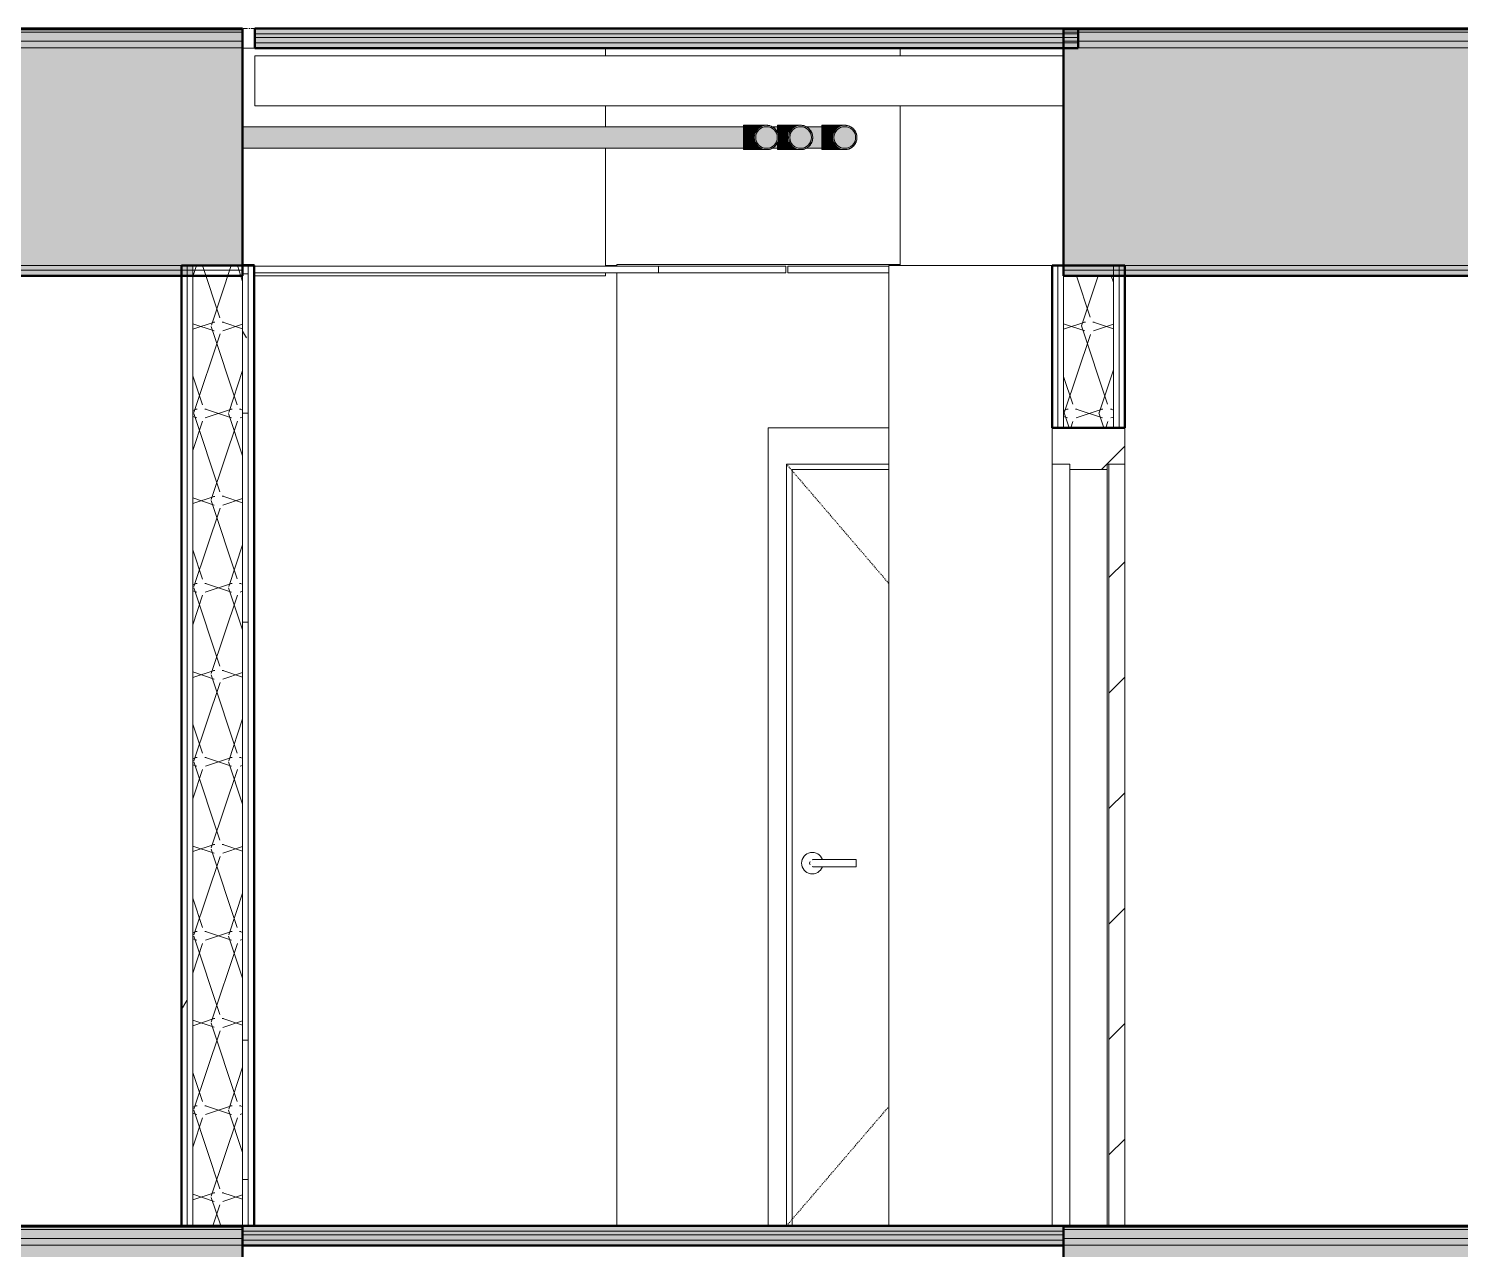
# Model space of a CAD drawing. Header units: inches. Extents: x 9661 to 15313, y -337 to 660.
# Drawn here: x 11623.1 to 11781, y 133.4 to 268 of the extents above; entities that cross this region are included whole.
import ezdxf

# ---------------------------------------------------------------- set-up
doc = ezdxf.new("R2010")
doc.units = ezdxf.units.IN
doc.header["$MEASUREMENT"] = 0
doc.linetypes.add('Dash 1_16_', pattern=[0.125, 0.0625, -0.0625])
doc.linetypes.add('Grid Line 1_2_', pattern=[0.875, 0.5, -0.125, 0.125, -0.125])
for name, color, linetype, lineweight in [('0-1', 7, 'Continuous', 5), ('0-3', 135, 'Continuous', 13), ('A-CLNG-1', 135, 'Continuous', 13), ('A-DOOR-1', 7, 'Dash 1_16_', 9), ('A-DOOR-2', 7, 'Continuous', 9), ('A-DOOR-3', 50, 'Continuous', 20), ('A-DOOR-FRAM', 31, 'Continuous', 9), ('A-DOOR-FRAM-1', 7, 'Continuous', 9), ('A-DOOR-FRAM-2', 50, 'Continuous', 20), ('A-FLOR-1', 135, 'Continuous', 13), ('A-FLOR-2', 8, 'Continuous', 5), ('A-FLOR-3', 251, 'Continuous', 5), ('A-FLOR-5', 192, 'Continuous', 50), ('A-FLOR-LEVL-1', 51, 'Grid Line 1_2_', 9), ('A-FLOR-MCUT', 51, 'Continuous', 13), ('A-FLOR-PATT-1', 8, 'Continuous', 9), ('A-WALL-1', 10, 'Continuous', 13), ('A-WALL-PATT-1', 253, 'Continuous', 9), ('A-WALL-PATT-2', 7, 'Continuous', 9), ('I-WALL-2', 135, 'Continuous', 13), ('I-WALL-3', 250, 'Continuous', 50), ('P-PIPE-1', 55, 'Continuous', 9), ('P-PIPE-2', 8, 'Continuous', 5), ('P-PIPE-3', 94, 'Continuous', 9), ('S-BEAM-1', 55, 'Continuous', 9)]:
    doc.layers.add(name, color=color, linetype=linetype, lineweight=lineweight)
pattern_1 = [(161.57, (11009.034, 72.48), (-3.8399538, -1.54e-05), [0, -27.322, 3.034, 0]), (18.43, (11008.074, 72.48), (-3.8399538, 1.54e-05), [0, -27.322, 3.034, 0]), (108.43, (11009.034, 72.48), (1.919622, -9.6005246), [9.106, -21.25]), (71.57, (11008.074, 72.48), (1.919622, 9.6005246), [9.106, -21.25])]
pattern_2 = [(0, (11008.554, 72), (30.72, 7.68), [1.267, -21.773, 1.267, -21.773, -122.88]), (0, (11008.554, 72), (30.72, 7.68), [-46.08, 1.267, -44.813, 1.267, -21.773, -53.76]), (0, (11008.554, 72), (30.72, 7.68), [-115.2, 1.267, -14.093, 1.267, -37.133]), (120, (11020.074, 75.84), (-22.011075, 22.7643), [1.267, -21.773, 1.267, -21.773, -122.88]), (120, (11020.074, 75.84), (-22.011075, 22.7643), [-46.08, 1.267, -44.813, 1.267, -21.773, -53.76]), (120, (11020.074, 75.84), (-22.011075, 22.7643), [-115.2, 1.267, -14.093, 1.267, -37.133]), (240, (11023.914, 91.2), (-8.708925, -30.4443), [1.267, -21.773, 1.267, -21.773, -122.88]), (240, (11023.914, 91.2), (-8.708925, -30.4443), [-46.08, 1.267, -44.813, 1.267, -21.773, -53.76]), (240, (11023.914, 91.2), (-8.708925, -30.4443), [-115.2, 1.267, -14.093, 1.267, -37.133])]
pattern_3 = [(45, (11008.554, 72), (-6.36396, 6.36396), [])]
pattern_4 = [(0, (11008.554, 72), (15.36, 3.84), [1.267, -10.253, 1.267, -10.253, -61.44]), (0, (11008.554, 72), (15.36, 3.84), [-23.04, 1.267, -21.773, 1.267, -10.253, -26.88]), (0, (11008.554, 72), (15.36, 3.84), [-57.6, 1.267, -6.413, 1.267, -17.933]), (120, (11014.314, 73.92), (-11.005538, 11.38215), [1.267, -10.253, 1.267, -10.253, -61.44]), (120, (11014.314, 73.92), (-11.005538, 11.38215), [-23.04, 1.267, -21.773, 1.267, -10.253, -26.88]), (120, (11014.314, 73.92), (-11.005538, 11.38215), [-57.6, 1.267, -6.413, 1.267, -17.933]), (240, (11016.234, 81.6), (-4.354462, -15.22215), [1.267, -10.253, 1.267, -10.253, -61.44]), (240, (11016.234, 81.6), (-4.354462, -15.22215), [-23.04, 1.267, -21.773, 1.267, -10.253, -26.88]), (240, (11016.234, 81.6), (-4.354462, -15.22215), [-57.6, 1.267, -6.413, 1.267, -17.933])]
pattern_5 = [(0, (11008.554, 72), (0, 4.798), []), (315, (11008.554, 72), (4.798427, 0), [6.786, -6.786]), (45, (11008.554, 72), (4.798427, 0), [6.786, -6.786])]

# ---------------------------------------------------------------- blocks, each defined once
blk = doc.blocks.new('Dimension Lumber - LVL - 3_5X5_5-V7-BUILDING SECTION - EAST_WEST - LOOKING SOUTH2')
at = {"layer": 'S-BEAM-1'}
for p, q in [((11648.09, 259.5), (11648.09, 265)), ((11648.09, 265), (11737.24, 265)), ((11737.24, 259.5), (11648.09, 259.5))]:
    blk.add_line(p, q, dxfattribs=at)
blk = doc.blocks.new('HOLLOW METAL - UNIT DOOR-V10-BUILDING SECTION - EAST_WEST - LOOKING SOUTH2')
at = {"layer": 'A-DOOR-FRAM'}
h = blk.add_hatch(dxfattribs=at)
h.set_pattern_fill('FP_10', color=256, style=0, pattern_type=2)
h.set_pattern_definition(pattern_3)
h.paths.add_polyline_path([(11741.75, 219.38), (11742.05, 219.38), (11742.05, 220), (11743.99, 220), (11743.99, 224), (11735.99, 224), (11735.99, 220), (11737.93, 220), (11737.93, 219.38), (11738.23, 219.38)], flags=0)
h = blk.add_hatch(dxfattribs=at)
h.set_pattern_fill('FP_10', color=256, style=0, pattern_type=2)
h.set_pattern_definition(pattern_3)
h.paths.add_polyline_path([(11742.24, 136), (11743.99, 136), (11743.99, 220), (11742.24, 220), (11742.24, 171.92)], flags=0)
at = {"layer": 'A-DOOR-3'}
for p, q in [((11742.24, 220), (11742.24, 136)), ((11743.99, 220), (11742.24, 220)), ((11743.99, 136), (11743.99, 220)), ((11742.24, 136), (11743.99, 136))]:
    blk.add_line(p, q, dxfattribs=at)
at = {"layer": 'A-DOOR-FRAM-1'}
for p, q in [((11735.99, 136), (11735.99, 220)), ((11737.93, 136), (11737.93, 219.38)), ((11742.05, 136), (11742.05, 219.38))]:
    blk.add_line(p, q, dxfattribs=at)
at = {"layer": 'A-DOOR-FRAM-2'}
for p, q in [((11743.99, 224), (11735.99, 224)), ((11735.99, 224), (11735.99, 220)), ((11743.99, 220), (11743.99, 224)), ((11735.99, 220), (11737.93, 220)), ((11737.93, 220), (11737.93, 219.38)), ((11742.05, 219.38), (11742.05, 220)), ((11742.05, 220), (11743.99, 220)), ((11737.93, 219.38), (11742.05, 219.38))]:
    blk.add_line(p, q, dxfattribs=at)
blk = doc.blocks.new('Elbow - PVC - Sch 40 - Standard-V13-BUILDING SECTION - EAST_WEST - LOOKING SOUTH2')
at = {"layer": 'P-PIPE-1'}
for points in [[(11711.08, 256), (11711.74, 256), (11711.74, 257.34), (11710.59, 257.34), (11710.59, 256)], [(11711.77, 256), (11711.88, 256.49), (11711.97, 256.69), (11712.28, 257.04), (11712.5, 257.19), (11712.67, 257.3), (11712.69, 257.34), (11711.74, 257.3), (11711.77, 256.01)], [(11710.59, 254.66), (11711.74, 254.7), (11711.74, 256), (11710.59, 256), (11710.59, 254.7)], [(11711.74, 254.66), (11712.53, 254.69), (11712.55, 254.71), (11712.69, 254.73), (11712.36, 254.9), (11712.07, 255.18), (11711.92, 255.41), (11711.82, 255.69), (11711.77, 255.99), (11711.74, 254.97), (11711.74, 254.7)]]:
    blk.add_hatch(color=256, dxfattribs=at).paths.add_polyline_path(points, flags=0)
h = blk.add_hatch(color=256, dxfattribs=at)
h.paths.add_polyline_path([(11713.12, 254.66), (11713.47, 254.7), (11713.81, 254.85), (11714.16, 255.16), (11714.32, 255.41), (11714.42, 255.69), (11714.46, 256), (11714.42, 256.35), (11714.27, 256.69), (11713.96, 257.04), (11713.71, 257.2), (11713.43, 257.3), (11713.01, 257.33), (11712.77, 257.3), (11712.43, 257.15), (11712.08, 256.84), (11711.92, 256.59), (11711.82, 256.31), (11711.78, 255.99), (11711.82, 255.65), (11711.97, 255.31), (11712.28, 254.96), (11712.53, 254.8), (11712.81, 254.7)], flags=0)
h.paths.add_polyline_path([(11713.12, 254.81), (11712.81, 254.85), (11712.42, 255.05), (11712.22, 255.24), (11712.09, 255.41), (11711.97, 255.69), (11711.93, 256), (11711.97, 256.31), (11712.09, 256.59), (11712.28, 256.84), (11712.64, 257.08), (11712.94, 257.16), (11713.12, 257.19), (11713.43, 257.15), (11713.82, 256.95), (11713.96, 256.84), (11714.15, 256.59), (11714.28, 256.18), (11714.31, 256), (11714.27, 255.69), (11714.07, 255.3), (11713.93, 255.13), (11713.71, 254.97), (11713.3, 254.84), (11713.16, 254.82)], flags=0)
for p, q in [((11711.74, 257.34), (11710.59, 257.34)), ((11710.59, 256), (11710.59, 257.34)), ((11710.59, 254.66), (11710.59, 256)), ((11710.59, 254.66), (11711.74, 254.66))]:
    blk.add_line(p, q, dxfattribs=at)
at = {"layer": 'P-PIPE-1', "flags": 128}
for points in [[(11711.74, 257.34), (11711.8, 257.34), (11711.85, 257.34), (11711.91, 257.34), (11711.96, 257.34), (11712.02, 257.34), (11712.07, 257.34), (11712.12, 257.34), (11712.18, 257.34), (11712.23, 257.34), (11712.28, 257.34), (11712.33, 257.34), (11712.38, 257.34), (11712.43, 257.34), (11712.48, 257.34), (11712.52, 257.34), (11712.57, 257.34), (11712.61, 257.34), (11712.65, 257.34), (11712.69, 257.34), (11712.73, 257.34), (11712.77, 257.34), (11712.8, 257.34), (11712.84, 257.34), (11712.87, 257.34), (11712.9, 257.34), (11712.93, 257.34), (11712.96, 257.34), (11712.98, 257.34), (11713.01, 257.34), (11713.03, 257.34), (11713.05, 257.34), (11713.06, 257.34), (11713.08, 257.34), (11713.09, 257.34), (11713.1, 257.34), (11713.11, 257.34), (11713.11, 257.34), (11713.12, 257.34), (11713.12, 257.34)], [(11713.12, 257.34), (11713.17, 257.34), (11713.23, 257.34), (11713.28, 257.33), (11713.33, 257.33), (11713.39, 257.32), (11713.44, 257.31), (11713.49, 257.29), (11713.54, 257.28), (11713.59, 257.26), (11713.64, 257.24), (11713.69, 257.22), (11713.74, 257.19), (11713.79, 257.17), (11713.83, 257.14), (11713.88, 257.11), (11713.92, 257.08), (11713.97, 257.05), (11714.01, 257.01), (11714.05, 256.97), (11714.08, 256.94), (11714.12, 256.9), (11714.16, 256.86), (11714.19, 256.81), (11714.22, 256.77), (11714.25, 256.73), (11714.28, 256.68), (11714.31, 256.63), (11714.33, 256.59), (11714.35, 256.54), (11714.37, 256.49), (11714.39, 256.44), (11714.41, 256.39), (11714.42, 256.33), (11714.43, 256.28), (11714.44, 256.23), (11714.45, 256.18), (11714.46, 256.12), (11714.46, 256.07), (11714.46, 256.01), (11714.46, 256)], [(11714.46, 256), (11714.46, 255.95), (11714.46, 255.89), (11714.45, 255.84), (11714.45, 255.79), (11714.44, 255.73), (11714.43, 255.68), (11714.41, 255.63), (11714.4, 255.58), (11714.38, 255.53), (11714.36, 255.48), (11714.34, 255.43), (11714.31, 255.38), (11714.29, 255.33), (11714.26, 255.29), (11714.23, 255.24), (11714.2, 255.2), (11714.16, 255.15), (11714.13, 255.11), (11714.09, 255.07), (11714.06, 255.04), (11714.02, 255), (11713.98, 254.96), (11713.93, 254.93), (11713.89, 254.9), (11713.85, 254.87), (11713.8, 254.84), (11713.75, 254.81), (11713.71, 254.79), (11713.66, 254.77), (11713.61, 254.75), (11713.56, 254.73), (11713.51, 254.71), (11713.45, 254.7), (11713.4, 254.69), (11713.35, 254.68), (11713.3, 254.67), (11713.24, 254.66), (11713.19, 254.66), (11713.13, 254.66), (11713.12, 254.66)], [(11713.12, 254.66), (11713.12, 254.66), (11713.12, 254.66), (11713.11, 254.66), (11713.1, 254.66), (11713.09, 254.66), (11713.08, 254.66), (11713.07, 254.66), (11713.05, 254.66), (11713.03, 254.66), (11713.01, 254.66), (11712.99, 254.66), (11712.96, 254.66), (11712.94, 254.66), (11712.91, 254.66), (11712.88, 254.66), (11712.85, 254.66), (11712.81, 254.66), (11712.78, 254.66), (11712.74, 254.66), (11712.7, 254.66), (11712.66, 254.66), (11712.62, 254.66), (11712.58, 254.66), (11712.53, 254.66), (11712.49, 254.66), (11712.44, 254.66), (11712.39, 254.66), (11712.34, 254.66), (11712.29, 254.66), (11712.24, 254.66), (11712.19, 254.66), (11712.14, 254.66), (11712.09, 254.66), (11712.03, 254.66), (11711.98, 254.66), (11711.92, 254.66), (11711.87, 254.66), (11711.81, 254.66), (11711.76, 254.66), (11711.74, 254.66)]]:
    blk.add_lwpolyline(points, dxfattribs=at)
at = {"layer": 'P-PIPE-1'}
for start, end in [(0, 180), (180, 0)]:
    blk.add_arc((11713.12, 256), 1.34, start, end, dxfattribs=at)
blk = doc.blocks.new('Elbow - PVC - Sch 40 - Standard-V14-BUILDING SECTION - EAST_WEST - LOOKING SOUTH2')
at = {"layer": 'P-PIPE-1'}
for points in [[(11705.83, 256), (11706.87, 256), (11706.87, 257.34), (11705.72, 257.34), (11705.72, 256.52), (11705.79, 256.31)], [(11706.89, 256), (11707.01, 256.49), (11707.1, 256.69), (11707.41, 257.04), (11707.63, 257.19), (11707.8, 257.3), (11707.82, 257.34), (11706.87, 257.3), (11706.89, 256.01)], [(11705.72, 254.66), (11706.87, 254.7), (11706.87, 256), (11705.83, 256), (11705.79, 255.65), (11705.72, 255.41), (11705.72, 254.7)], [(11706.87, 254.66), (11707.65, 254.69), (11707.67, 254.71), (11707.82, 254.73), (11707.49, 254.9), (11707.2, 255.18), (11707.05, 255.41), (11706.94, 255.69), (11706.89, 255.99), (11706.87, 254.97), (11706.87, 254.7)]]:
    blk.add_hatch(color=256, dxfattribs=at).paths.add_polyline_path(points, flags=0)
h = blk.add_hatch(color=256, dxfattribs=at)
h.paths.add_polyline_path([(11708.25, 254.66), (11708.6, 254.7), (11708.94, 254.85), (11709.28, 255.16), (11709.44, 255.41), (11709.55, 255.69), (11709.59, 256), (11709.55, 256.35), (11709.39, 256.69), (11709.09, 257.04), (11708.84, 257.2), (11708.56, 257.3), (11708.14, 257.33), (11707.9, 257.3), (11707.55, 257.15), (11707.21, 256.84), (11707.05, 256.59), (11706.94, 256.31), (11706.91, 255.99), (11706.95, 255.65), (11707.1, 255.31), (11707.41, 254.96), (11707.65, 254.8), (11707.94, 254.7)], flags=0)
h.paths.add_polyline_path([(11708.25, 254.81), (11707.94, 254.85), (11707.55, 255.05), (11707.35, 255.24), (11707.22, 255.41), (11707.1, 255.69), (11707.06, 256), (11707.1, 256.31), (11707.22, 256.59), (11707.41, 256.84), (11707.77, 257.08), (11708.07, 257.16), (11708.25, 257.19), (11708.56, 257.15), (11708.95, 256.95), (11709.09, 256.84), (11709.28, 256.59), (11709.41, 256.18), (11709.44, 256), (11709.39, 255.69), (11709.2, 255.3), (11709.05, 255.13), (11708.84, 254.97), (11708.43, 254.84), (11708.25, 254.81)], flags=0)
for p, q in [((11706.87, 257.34), (11705.72, 257.34)), ((11705.72, 256.53), (11705.72, 257.34)), ((11705.72, 254.66), (11705.72, 255.47)), ((11705.72, 254.66), (11706.87, 254.66))]:
    blk.add_line(p, q, dxfattribs=at)
at = {"layer": 'P-PIPE-1', "flags": 128}
for points in [[(11706.87, 257.34), (11706.93, 257.34), (11706.98, 257.34), (11707.04, 257.34), (11707.09, 257.34), (11707.15, 257.34), (11707.2, 257.34), (11707.25, 257.34), (11707.31, 257.34), (11707.36, 257.34), (11707.41, 257.34), (11707.46, 257.34), (11707.51, 257.34), (11707.56, 257.34), (11707.6, 257.34), (11707.65, 257.34), (11707.69, 257.34), (11707.74, 257.34), (11707.78, 257.34), (11707.82, 257.34), (11707.86, 257.34), (11707.9, 257.34), (11707.93, 257.34), (11707.97, 257.34), (11708, 257.34), (11708.03, 257.34), (11708.06, 257.34), (11708.09, 257.34), (11708.11, 257.34), (11708.13, 257.34), (11708.15, 257.34), (11708.17, 257.34), (11708.19, 257.34), (11708.2, 257.34), (11708.22, 257.34), (11708.23, 257.34), (11708.24, 257.34), (11708.24, 257.34), (11708.25, 257.34), (11708.25, 257.34)], [(11708.25, 257.34), (11708.3, 257.34), (11708.36, 257.34), (11708.41, 257.33), (11708.46, 257.33), (11708.51, 257.32), (11708.57, 257.31), (11708.62, 257.29), (11708.67, 257.28), (11708.72, 257.26), (11708.77, 257.24), (11708.82, 257.22), (11708.87, 257.19), (11708.92, 257.17), (11708.96, 257.14), (11709.01, 257.11), (11709.05, 257.08), (11709.09, 257.05), (11709.13, 257.01), (11709.17, 256.97), (11709.21, 256.94), (11709.25, 256.9), (11709.28, 256.86), (11709.32, 256.81), (11709.35, 256.77), (11709.38, 256.73), (11709.41, 256.68), (11709.43, 256.63), (11709.46, 256.59), (11709.48, 256.54), (11709.5, 256.49), (11709.52, 256.44), (11709.54, 256.39), (11709.55, 256.33), (11709.56, 256.28), (11709.57, 256.23), (11709.58, 256.18), (11709.59, 256.12), (11709.59, 256.07), (11709.59, 256.01), (11709.59, 256)], [(11709.59, 256), (11709.59, 255.95), (11709.59, 255.89), (11709.58, 255.84), (11709.57, 255.79), (11709.57, 255.73), (11709.55, 255.68), (11709.54, 255.63), (11709.52, 255.58), (11709.51, 255.53), (11709.49, 255.48), (11709.46, 255.43), (11709.44, 255.38), (11709.41, 255.33), (11709.39, 255.29), (11709.36, 255.24), (11709.33, 255.2), (11709.29, 255.15), (11709.26, 255.11), (11709.22, 255.07), (11709.18, 255.04), (11709.15, 255), (11709.1, 254.96), (11709.06, 254.93), (11709.02, 254.9), (11708.97, 254.87), (11708.93, 254.84), (11708.88, 254.81), (11708.83, 254.79), (11708.78, 254.77), (11708.73, 254.75), (11708.68, 254.73), (11708.63, 254.71), (11708.58, 254.7), (11708.53, 254.69), (11708.48, 254.68), (11708.42, 254.67), (11708.37, 254.66), (11708.32, 254.66), (11708.26, 254.66), (11708.25, 254.66)], [(11708.25, 254.66), (11708.25, 254.66), (11708.24, 254.66), (11708.24, 254.66), (11708.23, 254.66), (11708.22, 254.66), (11708.21, 254.66), (11708.19, 254.66), (11708.18, 254.66), (11708.16, 254.66), (11708.14, 254.66), (11708.12, 254.66), (11708.09, 254.66), (11708.07, 254.66), (11708.04, 254.66), (11708.01, 254.66), (11707.98, 254.66), (11707.94, 254.66), (11707.91, 254.66), (11707.87, 254.66), (11707.83, 254.66), (11707.79, 254.66), (11707.75, 254.66), (11707.71, 254.66), (11707.66, 254.66), (11707.62, 254.66), (11707.57, 254.66), (11707.52, 254.66), (11707.47, 254.66), (11707.42, 254.66), (11707.37, 254.66), (11707.32, 254.66), (11707.27, 254.66), (11707.21, 254.66), (11707.16, 254.66), (11707.11, 254.66), (11707.05, 254.66), (11707, 254.66), (11706.94, 254.66), (11706.89, 254.66), (11706.87, 254.66)]]:
    blk.add_lwpolyline(points, dxfattribs=at)
at = {"layer": 'P-PIPE-1'}
for start, end in [(0, 180), (180, 0)]:
    blk.add_arc((11708.25, 256), 1.34, start, end, dxfattribs=at)
blk = doc.blocks.new('HOLLOW METAL - UNIT DOOR-2125826-BUILDING SECTION - EAST_WEST - LOOKING SOUTH2')
at = {"layer": 'A-DOOR-1'}
for p, q in [((11706.69, 352), (11717.99, 338.82)), ((11717.99, 281.18), (11706.69, 268))]:
    blk.add_line(p, q, dxfattribs=at)
at = {"layer": 'A-DOOR-2'}
for p, q in [((11714.37, 308.39), (11710.23, 308.39)), ((11714.37, 308.39), (11714.37, 308)), ((11714.37, 308), (11714.37, 307.61)), ((11710.23, 307.61), (11714.37, 307.61))]:
    blk.add_line(p, q, dxfattribs=at)
at = {"layer": 'A-DOOR-2', "flags": 128}
for points in [[(11710.23, 308.39), (11710.21, 308.39), (11710.19, 308.39), (11710.16, 308.39), (11710.14, 308.39), (11710.12, 308.39), (11710.09, 308.39), (11710.07, 308.39), (11710.05, 308.39), (11710.03, 308.39), (11710, 308.39), (11709.98, 308.39), (11709.96, 308.39), (11709.94, 308.39), (11709.92, 308.39), (11709.9, 308.39), (11709.88, 308.39), (11709.86, 308.39), (11709.84, 308.39), (11709.83, 308.39), (11709.81, 308.39), (11709.79, 308.39), (11709.78, 308.39), (11709.76, 308.39), (11709.75, 308.39), (11709.74, 308.39), (11709.72, 308.39), (11709.71, 308.39), (11709.7, 308.39), (11709.69, 308.39), (11709.68, 308.39), (11709.67, 308.39), (11709.67, 308.39), (11709.66, 308.39), (11709.66, 308.39), (11709.65, 308.39), (11709.65, 308.39), (11709.64, 308.39), (11709.64, 308.39), (11709.64, 308.39)], [(11709.64, 307.61), (11709.64, 307.61), (11709.64, 307.61), (11709.65, 307.61), (11709.65, 307.61), (11709.65, 307.61), (11709.66, 307.61), (11709.67, 307.61), (11709.67, 307.61), (11709.68, 307.61), (11709.69, 307.61), (11709.7, 307.61), (11709.71, 307.61), (11709.72, 307.61), (11709.73, 307.61), (11709.75, 307.61), (11709.76, 307.61), (11709.77, 307.61), (11709.79, 307.61), (11709.81, 307.61), (11709.82, 307.61), (11709.84, 307.61), (11709.86, 307.61), (11709.88, 307.61), (11709.89, 307.61), (11709.91, 307.61), (11709.93, 307.61), (11709.95, 307.61), (11709.98, 307.61), (11710, 307.61), (11710.02, 307.61), (11710.04, 307.61), (11710.06, 307.61), (11710.09, 307.61), (11710.11, 307.61), (11710.13, 307.61), (11710.16, 307.61), (11710.18, 307.61), (11710.2, 307.61), (11710.23, 307.61), (11710.23, 307.61)]]:
    blk.add_lwpolyline(points, dxfattribs=at)
at = {"layer": 'A-DOOR-2'}
for centre, radius, start, end in [((11709.54, 308), 1.18, 19.6343, 180), ((11709.54, 308), 1.18, 180, 340.4367), ((11709.64, 308), 0.394, 150, 180), ((11709.64, 308), 0.394, 180, 210), ((11709.64, 308), 0.394, 90, 105), ((11709.64, 308), 0.394, 255, 270)]:
    blk.add_arc(centre, radius, start, end, dxfattribs=at)
at = {"layer": 'A-DOOR-FRAM-1'}
for p, q in [((11717.99, 356), (11704.69, 356)), ((11704.69, 356), (11704.69, 268)), ((11706.69, 352), (11717.99, 352)), ((11706.69, 268), (11706.69, 352)), ((11707.31, 351.38), (11717.99, 351.38)), ((11707.31, 268), (11707.31, 351.38))]:
    blk.add_line(p, q, dxfattribs=at)
blk = doc.blocks.new('CTR - 1st Phase - Common Walls_rvt-1-BUILDING SECTION - EAST_WEST - LOOKING SOUTH2')
at = {"layer": 'A-WALL-PATT-1'}
h = blk.add_hatch(dxfattribs=at)
h.set_pattern_fill('FP_4', color=256, style=0, pattern_type=2)
h.set_pattern_definition(pattern_1)
h.paths.add_polyline_path([(11646.74, 136), (11646.74, 241.87), (11641.24, 241.87), (11641.24, 136)], flags=0)
h = blk.add_hatch(dxfattribs=at)
h.set_pattern_fill('FP_4', color=256, style=0, pattern_type=2)
h.set_pattern_definition(pattern_1)
h.paths.add_polyline_path([(11742.74, 224), (11742.74, 240.75), (11737.24, 240.75), (11737.24, 224), (11742.69, 224)], flags=0)
at = {"layer": 'A-WALL-PATT-2'}
h = blk.add_hatch(dxfattribs=at)
h.set_pattern_fill('FP_1', color=256, style=0, pattern_type=2)
h.set_pattern_definition(pattern_2)
h.paths.add_polyline_path([(11647.36, 136), (11647.36, 241.87), (11646.74, 241.87), (11646.74, 136)], flags=0)
h = blk.add_hatch(dxfattribs=at)
h.set_pattern_fill('FP_1', color=256, style=0, pattern_type=2)
h.set_pattern_definition(pattern_2)
h.paths.add_polyline_path([(11639.99, 136), (11640.61, 136), (11640.61, 240.75), (11639.99, 240.75), (11639.99, 171.92)], flags=0)
at = {"layer": 'P-PIPE-1'}
for points in [[(11704.49, 254.81), (11704.8, 254.85), (11705.16, 255.03), (11705.41, 255.27), (11705.52, 255.41), (11705.65, 255.82), (11705.68, 256), (11705.61, 256.36), (11705.44, 256.7), (11705.33, 256.84), (11705.08, 257.03), (11704.67, 257.16), (11704.45, 257.18), (11704.09, 257.11), (11703.82, 256.97), (11703.65, 256.84), (11703.46, 256.59), (11703.34, 256.31), (11703.32, 255.87), (11703.34, 255.69), (11703.46, 255.41), (11703.69, 255.13), (11703.9, 254.97), (11704.18, 254.85), (11704.49, 254.81)], [(11708.25, 254.81), (11708.56, 254.85), (11708.92, 255.03), (11709.17, 255.27), (11709.28, 255.41), (11709.41, 255.82), (11709.44, 256), (11709.37, 256.36), (11709.2, 256.7), (11709.09, 256.84), (11708.84, 257.03), (11708.55, 257.15), (11708.2, 257.18), (11707.85, 257.11), (11707.58, 256.97), (11707.41, 256.84), (11707.22, 256.59), (11707.1, 256.31), (11707.08, 255.87), (11707.1, 255.69), (11707.22, 255.41), (11707.44, 255.13), (11707.65, 254.97), (11708.07, 254.84), (11708.25, 254.81)], [(11713.12, 254.81), (11713.43, 254.85), (11713.79, 255.03), (11714.04, 255.27), (11714.15, 255.41), (11714.28, 255.82), (11714.31, 256), (11714.24, 256.36), (11714.07, 256.7), (11713.96, 256.84), (11713.71, 257.03), (11713.3, 257.16), (11713.08, 257.18), (11712.72, 257.11), (11712.45, 256.97), (11712.28, 256.84), (11712.09, 256.59), (11711.97, 256.31), (11711.95, 255.87), (11711.97, 255.69), (11712.09, 255.41), (11712.31, 255.13), (11712.53, 254.97), (11712.81, 254.85)]]:
    blk.add_hatch(color=256, dxfattribs=at).paths.add_polyline_path(points, flags=0)
at = {"layer": 'P-PIPE-2'}
h = blk.add_hatch(color=256, dxfattribs=at)
h.paths.add_polyline_path([(11710.59, 256), (11710.59, 257.19), (11708.94, 257.15), (11709.28, 256.84), (11709.44, 256.59), (11709.55, 256.31), (11709.59, 256), (11709.93, 256)], flags=0)
h.paths.add_polyline_path([(11706.87, 256), (11706.89, 256.01), (11706.87, 256.14)], flags=0)
h.paths.add_polyline_path([(10396.22, 256), (10396.47, 256), (10396.52, 256.35), (10396.67, 256.69), (10396.98, 257.04), (10397.15, 257.19), (10396.22, 257.15), (10396.22, 256)], flags=0)
h.paths.add_polyline_path([(10399.17, 256), (10399.19, 256), (10399.16, 256.06), (10399.16, 256)], flags=0)
h.paths.add_polyline_path([(11707.22, 256.89), (11707.47, 257.13), (11707.22, 256.89)], flags=0)
h = blk.add_hatch(color=256, dxfattribs=at)
h.paths.add_polyline_path([(10396.22, 254.81), (10397.12, 254.85), (10396.78, 255.16), (10396.62, 255.41), (10396.51, 255.69), (10396.47, 256), (10396.22, 256), (10396.22, 254.84)], flags=0)
h.paths.add_polyline_path([(11710.59, 254.81), (11710.59, 256), (11709.59, 256), (11709.5, 255.55), (11709.39, 255.31), (11709.09, 254.96), (11708.92, 254.81), (11710.46, 254.81)], flags=0)
h.paths.add_polyline_path([(10399.12, 255.65), (10399.18, 255.87), (10399.16, 256), (10399.12, 255.69)], flags=0)
h = blk.add_hatch(color=256, dxfattribs=at)
h.paths.add_polyline_path([(10403.44, 256), (10403.4, 256.06), (10403.41, 256)], flags=0)
h.paths.add_polyline_path([(10400.35, 256), (10400.72, 256), (10400.76, 256.35), (10400.91, 256.69), (10401.22, 257.04), (10401.39, 257.19), (10400.35, 257.15), (10400.35, 256)], flags=0)
h.paths.add_polyline_path([(11705.72, 256.52), (11705.72, 257.19), (11705.18, 257.15), (11705.53, 256.84), (11705.69, 256.59)], flags=0)
h.paths.add_polyline_path([(11703.46, 256.89), (11703.71, 257.13), (11703.46, 256.89)], flags=0)
h = blk.add_hatch(color=256, dxfattribs=at)
h.paths.add_polyline_path([(10400.35, 254.81), (10401.37, 254.85), (10401.03, 255.16), (10400.86, 255.41), (10400.76, 255.69), (10400.72, 256), (10400.35, 256), (10400.35, 254.84)], flags=0)
h.paths.add_polyline_path([(11705.72, 254.81), (11705.69, 255.41), (11705.64, 255.31), (11705.33, 254.96), (11705.16, 254.81), (11705.44, 254.81)], flags=0)
h.paths.add_polyline_path([(10403.44, 255.65), (10403.4, 256), (10403.42, 255.87), (10403.43, 255.69)], flags=0)
h = blk.add_hatch(color=256, dxfattribs=at)
h.paths.add_polyline_path([(10428.32, 256), (10452.04, 256.01), (10452.04, 257.19), (10404.59, 257.15), (10404.59, 256), (10422.94, 256)], flags=0)
h.paths.add_polyline_path([(11660.82, 256), (11701.96, 256), (11701.96, 257.19), (11646.74, 257.15), (11646.74, 256), (11655.44, 256)], flags=0)
h = blk.add_hatch(color=256, dxfattribs=at)
h.paths.add_polyline_path([(11646.74, 254.81), (11701.96, 254.85), (11701.96, 256), (11646.74, 256), (11646.74, 254.81)], flags=0)
h.paths.add_polyline_path([(10404.59, 254.81), (10452.04, 254.85), (10452.04, 256), (10404.59, 256), (10404.59, 254.84)], flags=0)
at = {"layer": 'A-CLNG-1'}
for p, q in [((11647.99, 241.82), (11692.59, 241.82)), ((11692.59, 241.82), (11692.59, 241.07)), ((11692.59, 241.82), (11706.61, 241.82)), ((11706.61, 241.82), (11706.61, 241.07)), ((11706.86, 241.82), (11717.99, 241.82)), ((11706.86, 241.82), (11706.86, 241.07)), ((11692.59, 241.07), (11647.99, 241.07)), ((11706.61, 241.07), (11692.59, 241.07)), ((11717.99, 241.07), (11706.86, 241.07))]:
    blk.add_line(p, q, dxfattribs=at)
at = {"layer": 'A-WALL-1'}
for p, q in [((11640.61, 241.87), (11640.61, 136)), ((11641.24, 241.87), (11641.24, 136)), ((11646.74, 241.87), (11646.74, 136)), ((11647.36, 241.87), (11647.36, 136)), ((11736.61, 224), (11736.61, 241.87)), ((11737.24, 224), (11737.24, 241.87)), ((11742.74, 224), (11742.74, 241.87)), ((11743.36, 224), (11743.36, 241.87))]:
    blk.add_line(p, q, dxfattribs=at)
at = {"layer": 'I-WALL-2'}
for p, q in [((11647.99, 242), (11646.74, 242)), ((11647.99, 241.87), (11647.99, 242)), ((11687.99, 241.87), (11686.74, 241.87)), ((11719.24, 242), (11687.99, 242)), ((11687.99, 242), (11687.99, 241.87)), ((11687.99, 241.82), (11687.99, 241.87)), ((11735.99, 241.87), (11717.99, 241.87)), ((11717.99, 241.87), (11717.99, 136)), ((11687.99, 136), (11687.99, 241.07)), ((11704.69, 136), (11704.69, 224)), ((11704.69, 224), (11717.99, 224))]:
    blk.add_line(p, q, dxfattribs=at)
at = {"layer": 'I-WALL-3'}
for p, q in [((11639.99, 241.87), (11639.99, 136)), ((11647.99, 241.87), (11639.99, 241.87)), ((11647.99, 136), (11647.99, 241.87)), ((11735.99, 241.87), (11735.99, 224)), ((11743.99, 241.87), (11735.99, 241.87)), ((11743.99, 224), (11743.99, 241.87)), ((11735.99, 224), (11743.99, 224)), ((11639.99, 136), (11647.99, 136))]:
    blk.add_line(p, q, dxfattribs=at)
at = {"layer": 'P-PIPE-1'}
for p, q in [((11701.96, 257.19), (11646.74, 257.19)), ((11705.72, 257.19), (11705.11, 257.19)), ((11710.59, 257.19), (11708.86, 257.19)), ((11646.74, 254.81), (11701.96, 254.81)), ((11705.11, 254.81), (11705.72, 254.81)), ((11708.86, 254.81), (11710.59, 254.81))]:
    blk.add_line(p, q, dxfattribs=at)
at = {"layer": 'P-PIPE-3'}
for centre, start, end in [((11704.49, 256), 0, 180), ((11704.49, 256), 180, 0), ((11708.25, 256), 0, 180), ((11708.25, 256), 180, 0), ((11713.12, 256), 0, 180), ((11713.12, 256), 180, 0)]:
    blk.add_arc(centre, 1.19, start, end, dxfattribs=at)
at = {"layer": '0-3'}
for name, p in [('Dimension Lumber - LVL - 3_5X5_5-V7-BUILDING SECTION - EAST_WEST - LOOKING SOUTH2', (0, 0)), ('Elbow - PVC - Sch 40 - Standard-V13-BUILDING SECTION - EAST_WEST - LOOKING SOUTH2', (-8.63, 0)), ('Elbow - PVC - Sch 40 - Standard-V14-BUILDING SECTION - EAST_WEST - LOOKING SOUTH2', (0, 0)), ('Elbow - PVC - Sch 40 - Standard-V13-BUILDING SECTION - EAST_WEST - LOOKING SOUTH2', (0, 0)), ('HOLLOW METAL - UNIT DOOR-2125826-BUILDING SECTION - EAST_WEST - LOOKING SOUTH2', (0, -132)), ('HOLLOW METAL - UNIT DOOR-V10-BUILDING SECTION - EAST_WEST - LOOKING SOUTH2', (0, 0))]:
    blk.add_blockref(name, p, dxfattribs=at)

msp = doc.modelspace()

# ---------------------------------------------------------------- hatches: boundary and pattern name
at = {"layer": 'A-FLOR-2'}
h = msp.add_hatch(color=256, dxfattribs=at)
h.paths.add_polyline_path([(12110.34, 267.62), (12110.34, 267.87), (11737.24, 267.87), (11737.24, 267.62), (12109.71, 267.62)], flags=0)
h.paths.add_polyline_path([(11255.64, 267.62), (11646.74, 267.62), (11646.74, 267.87), (11255.64, 267.87)], flags=0)
h.paths.add_polyline_path([(10648.94, 267.62), (10843.14, 267.62), (10843.13, 267.87), (10452.04, 267.87), (10452.04, 267.62), (10642.19, 267.62)], flags=0)
h.paths.add_polyline_path([(10361.54, 267.62), (10361.54, 267.87), (9988.44, 267.87), (9988.44, 267.62), (10360.85, 267.62)], flags=0)
h = msp.add_hatch(color=256, dxfattribs=at)
h.paths.add_polyline_path([(11648.36, 267.03), (11737.24, 267.04), (11737.24, 267.41), (11648.09, 267.41), (11648.09, 267.03)], flags=0)
h.paths.add_polyline_path([(10450.69, 267.03), (10450.69, 267.41), (10361.54, 267.4), (10361.54, 267.03), (10450.41, 267.03)], flags=0)
h = msp.add_hatch(color=256, dxfattribs=at)
h.paths.add_polyline_path([(11742.24, 135.62), (12110.34, 135.62), (12110.34, 135.87), (11737.24, 135.87), (11737.24, 135.62), (11742.05, 135.62)], flags=0)
h.paths.add_polyline_path([(11284.08, 135.62), (11646.74, 135.62), (11646.74, 135.87), (11255.64, 135.87), (11255.64, 135.62), (11262.55, 135.62)], flags=0)
h.paths.add_polyline_path([(10642.19, 135.62), (10843.14, 135.62), (10843.14, 135.87), (10450.69, 135.87), (10450.69, 135.62), (10638.23, 135.62)], flags=0)
h.paths.add_polyline_path([(10354.09, 135.62), (10361.54, 135.62), (10361.54, 135.87), (9988.44, 135.87), (9988.44, 135.62), (10354.08, 135.62)], flags=0)
h = msp.add_hatch(color=256, dxfattribs=at)
h.paths.add_polyline_path([(11647.99, 135.03), (11737.24, 135.03), (11737.24, 135.41), (11646.74, 135.41), (11646.74, 135.03)], flags=0)
h.paths.add_polyline_path([(10394.09, 135.03), (10450.69, 135.03), (10450.69, 135.41), (10361.54, 135.41), (10361.54, 135.03), (10392.09, 135.03)], flags=0)
at = {"layer": 'A-FLOR-3'}
h = msp.add_hatch(color=256, dxfattribs=at)
h.paths.add_polyline_path([(12102.16, 241.37), (12109.71, 241.37), (12109.71, 241.87), (11737.24, 241.87), (11737.24, 241.37), (12088.06, 241.37)], flags=0)
h.paths.add_polyline_path([(11262.55, 241.37), (11641.24, 241.37), (11641.24, 241.87), (11256.26, 241.87), (11256.26, 241.37)], flags=0)
h.paths.add_polyline_path([(10638.23, 241.37), (10842.51, 241.37), (10842.51, 241.87), (10457.54, 241.87), (10457.54, 241.37), (10616.7, 241.37)], flags=0)
h.paths.add_polyline_path([(10035.43, 241.37), (10361.54, 241.37), (10361.54, 241.87), (9989.06, 241.87), (9989.06, 241.37), (9992.38, 241.37)], flags=0)
at = {"layer": 'A-FLOR-PATT-1'}
h = msp.add_hatch(dxfattribs=at)
h.set_pattern_fill('FP_2', color=256, style=0, pattern_type=2)
h.set_pattern_definition(pattern_4)
h.paths.add_polyline_path([(11757.7, 266.62), (12110.34, 266.62), (12110.34, 267.62), (11737.24, 267.62), (11737.24, 266.62), (11747.44, 266.62)], flags=0)
h.paths.add_polyline_path([(11434.99, 266.62), (11646.74, 266.62), (11646.74, 267.62), (11255.64, 267.62), (11255.64, 266.62), (11413.25, 266.62)], flags=0)
h.paths.add_polyline_path([(10648.94, 266.62), (10843.14, 266.62), (10843.11, 267.62), (10452.04, 267.62), (10452.04, 266.62), (10642.19, 266.62)], flags=0)
h.paths.add_polyline_path([(10351.34, 266.62), (10361.54, 266.62), (10361.54, 267.62), (9988.44, 267.62), (9988.44, 266.62), (10207.66, 266.62)], flags=0)
h = msp.add_hatch(dxfattribs=at)
h.set_pattern_fill('FP_3', color=256, style=0, pattern_type=2)
h.set_pattern_definition(pattern_5)
h.paths.add_polyline_path([(11671.59, 267.41), (11737.24, 267.41), (11737.24, 267.87), (11738.84, 267.87), (11738.84, 268), (11648.09, 268), (11648.09, 267.41), (11648.36, 267.41)], flags=0)
h.paths.add_polyline_path([(10380.79, 267.41), (10450.69, 267.41), (10450.69, 268), (10359.94, 268), (10359.94, 267.87), (10361.54, 267.87), (10361.54, 267.41), (10379.89, 267.41)], flags=0)
h = msp.add_hatch(dxfattribs=at)
h.set_pattern_fill('FP_3', color=256, style=0, pattern_type=2)
h.set_pattern_definition(pattern_5)
h.paths.add_polyline_path([(11717.99, 266.44), (11737.24, 266.44), (11737.24, 267.03), (11648.09, 267.03), (11648.09, 266.44), (11706.69, 266.44)], flags=0)
h.paths.add_polyline_path([(10410.67, 266.44), (10450.69, 266.44), (10450.69, 267.03), (10361.54, 267.02), (10361.54, 266.44), (10394.09, 266.44)], flags=0)
h = msp.add_hatch(dxfattribs=at)
h.set_pattern_fill('FP_3', color=256, style=0, pattern_type=2)
h.set_pattern_definition(pattern_5)
h.paths.add_polyline_path([(11737.24, 265.87), (12115.84, 265.87), (12115.82, 266.62), (11737.24, 266.62)], flags=0)
h.paths.add_polyline_path([(11550.99, 265.87), (11646.74, 265.87), (11646.74, 266.62), (11250.14, 266.62), (11250.14, 265.87), (11434.99, 265.87)], flags=0)
h.paths.add_polyline_path([(10648.94, 265.87), (10848.64, 265.87), (10848.62, 266.62), (10452.04, 266.62), (10452.04, 265.87), (10642.19, 265.87)], flags=0)
h.paths.add_polyline_path([(10035.43, 265.87), (10361.54, 265.87), (10361.54, 266.62), (9982.94, 266.62), (9982.94, 265.87), (9992.38, 265.87)], flags=0)
h = msp.add_hatch(dxfattribs=at)
h.set_pattern_fill('FP_4', color=256, style=0, pattern_type=2)
h.set_pattern_definition(pattern_1)
h.paths.add_polyline_path([(11737.24, 241.87), (12115.84, 241.87), (12115.84, 265.87), (11737.24, 265.87), (11737.24, 260.68)], flags=0)
h.paths.add_polyline_path([(11646.74, 241.87), (11646.74, 265.87), (11250.14, 265.84), (11250.14, 241.87), (11628.53, 241.87)], flags=0)
h.paths.add_polyline_path([(10848.64, 241.87), (10848.64, 265.87), (10452.04, 265.87), (10452.04, 241.87), (10843.14, 241.87)], flags=0)
h.paths.add_polyline_path([(10361.54, 241.87), (10361.54, 265.87), (9982.94, 265.87), (9982.94, 241.87), (10354.79, 241.87)], flags=0)
h = msp.add_hatch(dxfattribs=at)
h.set_pattern_fill('FP_3', color=256, style=0, pattern_type=2)
h.set_pattern_definition(pattern_5)
h.paths.add_polyline_path([(11686.74, 265.84), (11737.24, 265.87), (11737.24, 266.44), (11648.09, 266.44), (11648.09, 265.84), (11671.59, 265.84)], flags=0)
h.paths.add_polyline_path([(10450.41, 265.84), (10450.69, 265.87), (10450.69, 266.44), (10361.54, 266.44), (10361.54, 265.84), (10418.79, 265.84)], flags=0)
h = msp.add_hatch(dxfattribs=at)
h.set_pattern_fill('FP_1', color=256, style=0, pattern_type=2)
h.set_pattern_definition(pattern_2)
h.paths.add_polyline_path([(11743.31, 240.75), (12109.71, 240.75), (12109.71, 241.37), (11737.24, 241.37), (11737.24, 240.75), (11742.69, 240.75)], flags=0)
h.paths.add_polyline_path([(11262.55, 240.75), (11641.24, 240.75), (11641.24, 241.37), (11256.26, 241.37), (11256.26, 240.75)], flags=0)
h.paths.add_polyline_path([(10702.81, 240.75), (10842.51, 240.75), (10842.51, 241.37), (10457.54, 241.37), (10457.54, 240.75), (10681.28, 240.75)], flags=0)
h.paths.add_polyline_path([(10361.54, 240.75), (10361.54, 241.37), (9989.06, 241.37), (9989.06, 240.75), (10356.09, 240.75)], flags=0)
h = msp.add_hatch(dxfattribs=at)
h.set_pattern_fill('FP_3', color=256, style=0, pattern_type=2)
h.set_pattern_definition(pattern_5)
h.paths.add_polyline_path([(11737.24, 135.41), (11737.24, 136), (11646.74, 136), (11646.74, 135.41), (11735.99, 135.41)], flags=0)
h.paths.add_polyline_path([(10362.79, 135.41), (10450.69, 135.41), (10450.69, 136), (10361.54, 136), (10361.54, 135.41)], flags=0)
h = msp.add_hatch(dxfattribs=at)
h.set_pattern_fill('FP_3', color=256, style=0, pattern_type=2)
h.set_pattern_definition(pattern_5)
h.paths.add_polyline_path([(12115.84, 133.87), (12115.84, 134.62), (11737.24, 134.62), (11737.24, 133.87), (12112.92, 133.87)], flags=0)
h.paths.add_polyline_path([(11327.13, 133.87), (11646.74, 133.87), (11646.74, 134.62), (11250.14, 134.62), (11250.14, 133.87), (11284.08, 133.87)], flags=0)
h.paths.add_polyline_path([(10458.95, 133.87), (10848.64, 133.87), (10848.61, 134.62), (10450.69, 134.62), (10450.69, 133.87), (10458.79, 133.87)], flags=0)
h.paths.add_polyline_path([(10293.77, 133.87), (10361.54, 133.87), (10361.54, 134.62), (9982.94, 134.62), (9982.94, 133.87), (10207.66, 133.87)], flags=0)
h = msp.add_hatch(dxfattribs=at)
h.set_pattern_fill('FP_2', color=256, style=0, pattern_type=2)
h.set_pattern_definition(pattern_4)
h.paths.add_polyline_path([(11742.69, 134.62), (12110.34, 134.62), (12110.34, 135.62), (11737.24, 135.62), (11737.24, 134.62)], flags=0)
h.paths.add_polyline_path([(11434.99, 134.62), (11646.74, 134.62), (11646.74, 135.62), (11255.64, 135.62), (11255.64, 134.62), (11413.25, 134.62)], flags=0)
h.paths.add_polyline_path([(10476.79, 134.62), (10843.14, 134.62), (10843.14, 135.62), (10450.69, 135.62), (10450.69, 134.62), (10470.04, 134.62)], flags=0)
h.paths.add_polyline_path([(10354.79, 134.62), (10361.54, 134.62), (10361.54, 135.62), (9988.44, 135.62), (9988.44, 134.62), (10350.34, 134.62)], flags=0)
h = msp.add_hatch(dxfattribs=at)
h.set_pattern_fill('FP_3', color=256, style=0, pattern_type=2)
h.set_pattern_definition(pattern_5)
h.paths.add_polyline_path([(11737.24, 134.44), (11737.24, 135.03), (11646.74, 135.03), (11646.74, 134.44), (11735.99, 134.44)], flags=0)
h.paths.add_polyline_path([(10410.79, 134.44), (10450.69, 134.44), (10450.69, 135.03), (10361.54, 135.03), (10361.54, 134.44), (10410.67, 134.44)], flags=0)
h = msp.add_hatch(dxfattribs=at)
h.set_pattern_fill('FP_3', color=256, style=0, pattern_type=2)
h.set_pattern_definition(pattern_5)
h.paths.add_polyline_path([(11687.99, 133.84), (11737.24, 133.87), (11737.24, 134.44), (11646.74, 134.44), (11646.74, 133.84), (11671.59, 133.84)], flags=0)
h.paths.add_polyline_path([(10418.79, 133.84), (10450.69, 133.87), (10450.69, 134.44), (10361.54, 134.44), (10361.54, 133.84), (10412.04, 133.84)], flags=0)
h = msp.add_hatch(dxfattribs=at)
h.set_pattern_fill('FP_4', color=256, style=0, pattern_type=2)
h.set_pattern_definition(pattern_1)
h.paths.add_polyline_path([(12115.84, 109.87), (12115.84, 133.87), (11737.24, 133.87), (11737.24, 109.87), (12112.92, 109.87)], flags=0)
h.paths.add_polyline_path([(11585.47, 109.87), (11646.74, 109.87), (11646.74, 133.87), (11250.14, 133.87), (11250.14, 109.87), (11542.99, 109.87)], flags=0)
h.paths.add_polyline_path([(10848.64, 109.87), (10848.64, 133.87), (10450.69, 133.87), (10450.69, 109.87), (10848.21, 109.87)], flags=0)
h.paths.add_polyline_path([(10009.84, 109.87), (10361.54, 109.87), (10361.54, 133.87), (9982.94, 133.87), (9982.94, 109.87), (10009.09, 109.87)], flags=0)

# ---------------------------------------------------------------- linework, layer by layer
at = {"layer": 'A-FLOR-1'}
for p, q in [((11647.99, 268), (11648.09, 268)), ((11648.09, 265.84), (11646.74, 265.84)), ((11686.74, 265.84), (11686.74, 265)), ((11719.24, 265.84), (11719.24, 265)), ((11686.74, 259.5), (11686.74, 257.19)), ((11719.24, 259.5), (11719.24, 241.87)), ((11686.74, 254.81), (11686.74, 241.82)), ((11686.74, 240.75), (11647.99, 240.75)), ((11686.74, 241.07), (11686.74, 240.75))]:
    msp.add_line(p, q, dxfattribs=at)
at = {"layer": 'A-FLOR-5'}
for p, q in [((11646.74, 268), (11256.26, 268)), ((11646.74, 240.75), (11646.74, 268)), ((12109.71, 268), (11648.09, 268)), ((11648.09, 268), (11648.09, 265.84)), ((11737.24, 268), (11737.24, 240.75)), ((11738.84, 265.84), (11738.84, 268)), ((11648.09, 265.84), (11738.84, 265.84)), ((11256.26, 240.75), (11646.74, 240.75)), ((11737.24, 240.75), (12109.71, 240.75)), ((12109.71, 136), (11256.26, 136)), ((11646.74, 136), (11646.74, 108.75)), ((11737.24, 108.75), (11737.24, 136)), ((11646.74, 133.84), (11737.24, 133.84))]:
    msp.add_line(p, q, dxfattribs=at)
at = {"layer": 'A-FLOR-LEVL-1'}
for p, q in [((9660.53, 268), (12376.06, 268)), ((9660.53, 136), (12376.06, 136))]:
    msp.add_line(p, q, dxfattribs=at)
at = {"layer": 'A-FLOR-MCUT'}
for p, q in [((11646.74, 267.87), (11255.64, 267.87)), ((11646.74, 267.62), (11255.64, 267.62)), ((11738.84, 267.41), (11648.09, 267.41)), ((11738.84, 267.03), (11648.09, 267.03)), ((12110.34, 267.87), (11737.24, 267.87)), ((12110.34, 267.62), (11737.24, 267.62)), ((11646.74, 265.87), (11250.14, 265.87)), ((11646.74, 266.62), (11255.64, 266.62)), ((11738.84, 266.44), (11648.09, 266.44)), ((12110.34, 266.62), (11737.24, 266.62)), ((12115.84, 265.87), (11737.24, 265.87)), ((11646.74, 241.87), (11256.26, 241.87)), ((12109.71, 241.87), (11737.24, 241.87)), ((11646.74, 241.37), (11256.26, 241.37)), ((12109.71, 241.37), (11737.24, 241.37)), ((11646.74, 135.87), (11255.64, 135.87)), ((12110.34, 135.87), (11737.24, 135.87)), ((11646.74, 135.62), (11255.64, 135.62)), ((11646.74, 134.62), (11255.64, 134.62)), ((11737.24, 135.41), (11646.74, 135.41)), ((11737.24, 135.03), (11646.74, 135.03)), ((11737.24, 134.44), (11646.74, 134.44)), ((12110.34, 135.62), (11737.24, 135.62)), ((12110.34, 134.62), (11737.24, 134.62)), ((11646.74, 133.87), (11250.14, 133.87)), ((12115.84, 133.87), (11737.24, 133.87))]:
    msp.add_line(p, q, dxfattribs=at)

# ---------------------------------------------------------------- block references
at = {"layer": '0-1'}
msp.add_blockref('CTR - 1st Phase - Common Walls_rvt-1-BUILDING SECTION - EAST_WEST - LOOKING SOUTH2', (0, 0), dxfattribs=at)

doc.saveas('drawing.dxf')
